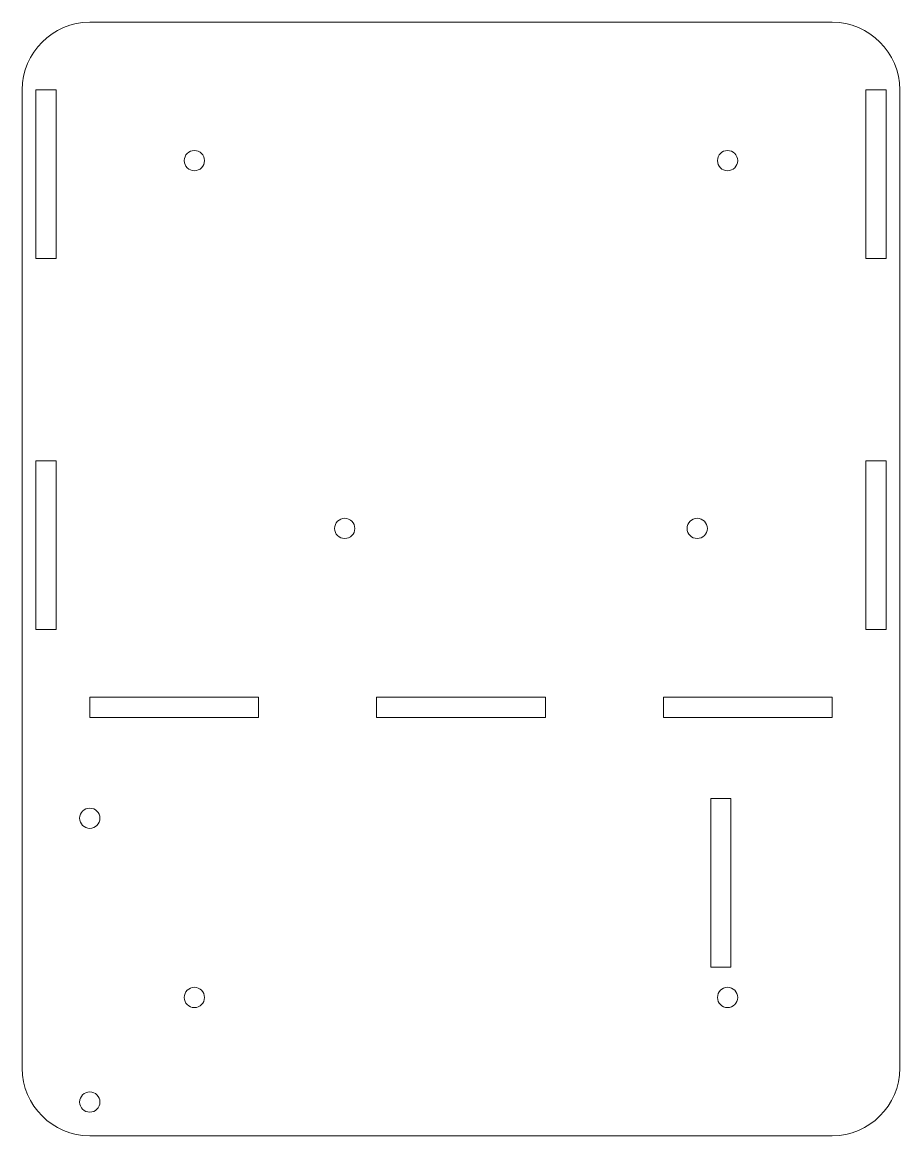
# Model space of a CAD drawing. Header units: millimetres. Extents: x -59 to 71, y -129 to 36.
import ezdxf

# ---------------------------------------------------------------- set-up
doc = ezdxf.new("R2010")
doc.units = ezdxf.units.MM

msp = doc.modelspace()

# ---------------------------------------------------------------- linework, layer by layer
at = {"color": 7, "linetype": 'Continuous', "lineweight": 15}
for p, q in [((-49.22, 36.39), (60.78, 36.39)), ((-59.22, -118.61), (-59.22, 26.39)), ((-54.22, 26.39), (-57.22, 26.39)), ((-57.22, 26.39), (-57.22, 1.39)), ((-54.22, 1.39), (-54.22, 26.39)), ((68.78, 26.39), (65.78, 26.39)), ((65.78, 26.39), (65.78, 1.39)), ((68.78, 1.39), (68.78, 26.39)), ((70.78, 26.39), (70.78, -118.61)), ((-57.22, 1.39), (-54.22, 1.39)), ((65.78, 1.39), (68.78, 1.39)), ((-54.22, -28.61), (-57.22, -28.61)), ((-57.22, -28.61), (-57.22, -53.61)), ((-54.22, -53.61), (-54.22, -28.61)), ((68.78, -28.61), (65.78, -28.61)), ((65.78, -28.61), (65.78, -53.61)), ((68.78, -53.61), (68.78, -28.61)), ((-57.22, -53.61), (-54.22, -53.61)), ((65.78, -53.61), (68.78, -53.61)), ((-24.22, -63.61), (-49.22, -63.61)), ((-49.22, -63.61), (-49.22, -66.61)), ((-24.22, -66.61), (-24.22, -63.61)), ((18.28, -63.61), (-6.72, -63.61)), ((-6.72, -63.61), (-6.72, -66.61)), ((18.28, -66.61), (18.28, -63.61)), ((60.78, -63.61), (35.78, -63.61)), ((35.78, -63.61), (35.78, -66.61)), ((60.78, -66.61), (60.78, -63.61)), ((-49.22, -66.61), (-24.22, -66.61)), ((-6.72, -66.61), (18.28, -66.61)), ((35.78, -66.61), (60.78, -66.61)), ((45.78, -78.61), (42.78, -78.61)), ((42.78, -78.61), (42.78, -103.61)), ((45.78, -103.61), (45.78, -78.61)), ((42.78, -103.61), (45.78, -103.61)), ((60.78, -128.61), (-49.22, -128.61))]:
    msp.add_line(p, q, dxfattribs=at)
for centre in [(-33.72, 15.89), (45.28, 15.89), (-11.45, -38.61), (40.78, -38.61), (-49.22, -81.56), (-33.72, -108.11), (45.28, -108.11), (-49.22, -123.61)]:
    msp.add_circle(centre, 1.5, dxfattribs=at)
for centre, start, end in [((-49.22, 26.39), 90, 180), ((60.78, 26.39), 0, 90), ((-49.22, -118.61), 180, 270), ((60.78, -118.61), 270, 0)]:
    msp.add_arc(centre, 10, start, end, dxfattribs=at)

doc.saveas('drawing.dxf')
